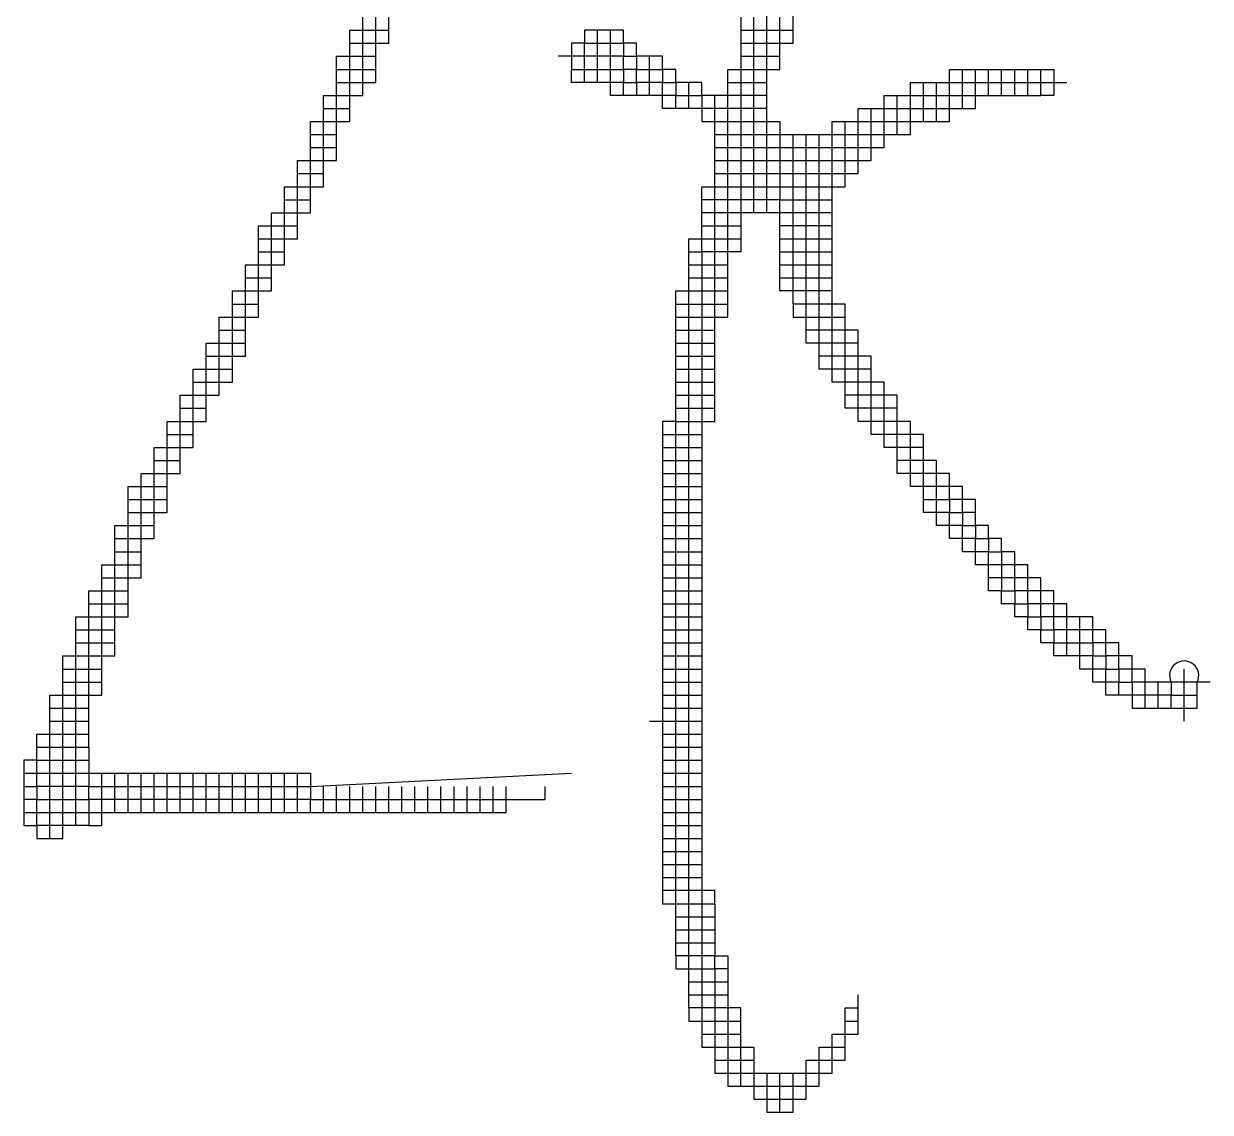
# Model space of a CAD drawing. Extents: x -138012 to 2129925, y -311560 to 0.
# Drawn here: x -134489.8 to -134034.8, y -174385.1 to -173967.6 of the extents above; entities that cross this region are included whole.
import ezdxf

# ---------------------------------------------------------------- set-up
doc = ezdxf.new("R2010")
doc.units = 0
doc.header["$LTSCALE"] = 1000
doc.header["$MEASUREMENT"] = 0
doc.layers.get('0').update_dxf_attribs({"linetype": 'CONTINUOUS'})
doc.layers.add('PUB_TEXT', color=7, linetype='CONTINUOUS')

# ---------------------------------------------------------------- blocks, each defined once
blk = doc.blocks.new('TSH')
at = {"color": 251, "linetype": 'Continuous'}
for points in [[(863195.99, -675352.7), (863200.99, -675352.7), (863205.99, -675352.7), (863205.99, -675347.7), (863205.99, -675342.7)], [(863320.99, -675457.7), (863325.99, -675457.7), (863330.99, -675457.7), (863335.99, -675457.7), (863340.99, -675457.7), (863340.99, -675452.7), (863340.99, -675447.7), (863340.99, -675442.7), (863340.99, -675437.7), (863340.99, -675432.7), (863340.99, -675427.7), (863340.99, -675422.7), (863340.99, -675417.7), (863340.99, -675412.7), (863340.99, -675407.7), (863340.99, -675402.7), (863340.99, -675397.7), (863340.99, -675392.7), (863340.99, -675387.7), (863340.99, -675382.7), (863340.99, -675377.7), (863340.99, -675372.7), (863340.99, -675367.7), (863340.99, -675362.7), (863345.99, -675362.7), (863350.99, -675362.7), (863355.99, -675362.7), (863360.99, -675362.7), (863360.99, -675357.7), (863360.99, -675352.7), (863360.99, -675347.7), (863360.99, -675342.7)], [(863345.99, -675352.7), (863350.99, -675352.7), (863355.99, -675352.7), (863360.99, -675352.7), (863365.99, -675352.7), (863365.99, -675347.7), (863365.99, -675342.7), (863365.99, -675337.7), (863365.99, -675332.7), (863365.99, -675327.7), (863365.99, -675322.7), (863365.99, -675317.7), (863365.99, -675312.7), (863370.99, -675312.7), (863370.99, -675307.7), (863375.99, -675307.7), (863380.99, -675307.7), (863385.99, -675307.7), (863385.99, -675302.7), (863385.99, -675297.7), (863385.99, -675292.7), (863385.99, -675287.7)], [(863355.99, -675417.7), (863355.99, -675412.7), (863355.99, -675407.7), (863355.99, -675402.7), (863355.99, -675397.7), (863355.99, -675392.7), (863355.99, -675387.7), (863355.99, -675382.7), (863355.99, -675377.7), (863355.99, -675372.7), (863355.99, -675367.7), (863355.99, -675362.7), (863355.99, -675357.7), (863355.99, -675352.7), (863355.99, -675347.7), (863355.99, -675342.7), (863355.99, -675337.7), (863355.99, -675332.7), (863355.99, -675327.7), (863355.99, -675322.7), (863355.99, -675317.7), (863355.99, -675312.7), (863355.99, -675307.7), (863360.99, -675307.7)], [(863350.99, -675417.7), (863350.99, -675412.7), (863350.99, -675407.7), (863350.99, -675402.7), (863350.99, -675397.7), (863350.99, -675392.7), (863350.99, -675387.7), (863350.99, -675382.7), (863350.99, -675377.7), (863350.99, -675372.7), (863350.99, -675367.7), (863350.99, -675362.7), (863350.99, -675357.7), (863350.99, -675352.7), (863350.99, -675347.7), (863350.99, -675342.7)], [(863140.99, -675472.7), (863145.99, -675472.7), (863150.99, -675472.7), (863155.99, -675472.7), (863155.99, -675467.7), (863155.99, -675462.7), (863155.99, -675457.7), (863160.99, -675457.7), (863160.99, -675452.7), (863160.99, -675447.7), (863160.99, -675442.7), (863160.99, -675437.7), (863160.99, -675432.7), (863160.99, -675427.7), (863160.99, -675422.7), (863165.99, -675422.7), (863165.99, -675417.7), (863170.99, -675417.7), (863170.99, -675412.7), (863170.99, -675407.7), (863175.99, -675407.7), (863180.99, -675407.7), (863185.99, -675407.7), (863185.99, -675402.7), (863185.99, -675397.7), (863190.99, -675397.7), (863190.99, -675392.7), (863190.99, -675387.7), (863190.99, -675382.7), (863190.99, -675377.7), (863190.99, -675372.7), (863190.99, -675367.7), (863190.99, -675362.7), (863190.99, -675357.7), (863195.99, -675357.7), (863195.99, -675352.7), (863195.99, -675347.7), (863200.99, -675347.7), (863205.99, -675347.7), (863210.99, -675347.7)], [(863300.99, -675372.7), (863300.99, -675367.7), (863295.99, -675367.7), (863295.99, -675362.7), (863295.99, -675357.7), (863295.99, -675352.7), (863295.99, -675347.7)], [(863345.99, -675347.7), (863350.99, -675347.7), (863355.99, -675347.7), (863360.99, -675347.7), (863365.99, -675347.7)], [(863285.99, -675352.7), (863290.99, -675352.7), (863295.99, -675352.7), (863300.99, -675352.7), (863300.99, -675357.7), (863305.99, -675357.7), (863305.99, -675362.7), (863310.99, -675362.7), (863315.99, -675362.7), (863315.99, -675367.7), (863320.99, -675367.7), (863320.99, -675372.7), (863325.99, -675372.7), (863330.99, -675372.7), (863330.99, -675377.7), (863330.99, -675382.7), (863335.99, -675382.7), (863340.99, -675382.7), (863345.99, -675382.7), (863350.99, -675382.7), (863355.99, -675382.7), (863360.99, -675382.7), (863360.99, -675387.7), (863380.99, -675387.7), (863380.99, -675382.7), (863390.99, -675382.7), (863390.99, -675377.7), (863400.99, -675377.7), (863400.99, -675372.7), (863410.99, -675372.7), (863410.99, -675367.7), (863425.99, -675367.7), (863425.99, -675362.7), (863465.99, -675362.7), (863465.99, -675367.7), (863470.99, -675367.7)], [(863310.99, -675372.7), (863310.99, -675367.7), (863310.99, -675362.7), (863310.99, -675357.7)], [(863355.99, -675377.7), (863350.99, -675377.7), (863345.99, -675377.7), (863340.99, -675377.7), (863335.99, -675377.7), (863330.99, -675377.7), (863325.99, -675377.7), (863320.99, -675377.7), (863315.99, -675377.7), (863315.99, -675372.7), (863310.99, -675372.7), (863305.99, -675372.7), (863300.99, -675372.7), (863295.99, -675372.7), (863295.99, -675367.7), (863290.99, -675367.7), (863285.99, -675367.7), (863280.99, -675367.7), (863280.99, -675362.7)], [(863335.99, -675387.7), (863340.99, -675387.7), (863345.99, -675387.7), (863350.99, -675387.7), (863355.99, -675387.7), (863360.99, -675387.7), (863360.99, -675392.7), (863365.99, -675392.7), (863370.99, -675392.7), (863375.99, -675392.7), (863380.99, -675392.7), (863385.99, -675392.7), (863390.99, -675392.7), (863390.99, -675387.7), (863395.99, -675387.7), (863400.99, -675387.7), (863400.99, -675382.7), (863405.99, -675382.7), (863410.99, -675382.7), (863410.99, -675377.7), (863415.99, -675377.7), (863420.99, -675377.7), (863425.99, -675377.7), (863425.99, -675372.7), (863430.99, -675372.7), (863435.99, -675372.7), (863440.99, -675372.7), (863445.99, -675372.7), (863450.99, -675372.7), (863455.99, -675372.7), (863460.99, -675372.7), (863460.99, -675367.7), (863460.99, -675362.7)], [(863325.99, -675377.7), (863325.99, -675372.7), (863325.99, -675367.7)], [(863405.99, -675387.7), (863405.99, -675382.7), (863405.99, -675377.7), (863405.99, -675372.7)], [(863335.99, -675392.7), (863340.99, -675392.7), (863345.99, -675392.7), (863350.99, -675392.7), (863355.99, -675392.7), (863360.99, -675392.7), (863360.99, -675397.7), (863365.99, -675397.7), (863370.99, -675397.7), (863375.99, -675397.7), (863380.99, -675397.7), (863385.99, -675397.7), (863390.99, -675397.7), (863390.99, -675392.7), (863395.99, -675392.7), (863395.99, -675387.7), (863395.99, -675382.7), (863395.99, -675377.7)], [(863335.99, -675397.7), (863340.99, -675397.7), (863345.99, -675397.7), (863350.99, -675397.7), (863355.99, -675397.7), (863360.99, -675397.7), (863360.99, -675402.7), (863365.99, -675402.7), (863370.99, -675402.7), (863375.99, -675402.7), (863380.99, -675402.7), (863385.99, -675402.7), (863385.99, -675397.7), (863385.99, -675392.7), (863385.99, -675387.7), (863385.99, -675382.7)], [(863180.99, -675387.7), (863185.99, -675387.7), (863190.99, -675387.7)], [(863500.99, -675607.7), (863500.99, -675602.7), (863500.99, -675597.7), (863500.99, -675592.7), (863495.99, -675592.7), (863495.99, -675587.7), (863490.99, -675587.7), (863490.99, -675582.7), (863485.99, -675582.7), (863485.99, -675577.7), (863480.99, -675577.7), (863480.99, -675572.7), (863470.99, -675572.7), (863470.99, -675567.7), (863465.99, -675567.7), (863465.99, -675562.7), (863460.99, -675562.7), (863460.99, -675557.7), (863455.99, -675557.7), (863455.99, -675552.7), (863450.99, -675552.7), (863450.99, -675547.7), (863445.99, -675547.7), (863445.99, -675542.7), (863440.99, -675542.7), (863440.99, -675537.7), (863435.99, -675537.7), (863435.99, -675532.7), (863435.99, -675527.7), (863430.99, -675527.7), (863430.99, -675522.7), (863425.99, -675522.7), (863425.99, -675517.7), (863420.99, -675517.7), (863420.99, -675512.7), (863415.99, -675512.7), (863415.99, -675507.7), (863415.99, -675502.7), (863410.99, -675502.7), (863410.99, -675497.7), (863405.99, -675497.7), (863400.99, -675497.7), (863400.99, -675492.7), (863395.99, -675492.7), (863395.99, -675487.7), (863395.99, -675482.7), (863390.99, -675482.7), (863385.99, -675482.7), (863380.99, -675482.7), (863380.99, -675477.7), (863375.99, -675477.7), (863375.99, -675472.7), (863375.99, -675467.7), (863375.99, -675462.7), (863375.99, -675457.7), (863375.99, -675452.7), (863375.99, -675447.7), (863375.99, -675442.7), (863375.99, -675437.7), (863375.99, -675432.7), (863375.99, -675427.7), (863375.99, -675422.7), (863375.99, -675417.7), (863375.99, -675412.7), (863375.99, -675407.7), (863375.99, -675402.7), (863375.99, -675397.7), (863375.99, -675392.7), (863375.99, -675387.7)], [(863380.99, -675417.7), (863375.99, -675417.7), (863370.99, -675417.7), (863365.99, -675417.7), (863360.99, -675417.7), (863360.99, -675412.7), (863355.99, -675412.7), (863350.99, -675412.7), (863345.99, -675412.7), (863340.99, -675412.7), (863335.99, -675412.7), (863330.99, -675412.7)], [(863380.99, -675422.7), (863375.99, -675422.7), (863370.99, -675422.7), (863365.99, -675422.7), (863360.99, -675422.7), (863360.99, -675417.7), (863355.99, -675417.7), (863350.99, -675417.7), (863345.99, -675417.7), (863340.99, -675417.7), (863335.99, -675417.7), (863330.99, -675417.7)], [(863380.99, -675447.7), (863375.99, -675447.7), (863370.99, -675447.7), (863365.99, -675447.7), (863360.99, -675447.7), (863360.99, -675442.7), (863360.99, -675437.7), (863360.99, -675432.7), (863360.99, -675427.7), (863360.99, -675422.7)], [(863360.99, -675427.7), (863365.99, -675427.7), (863370.99, -675427.7), (863375.99, -675427.7), (863380.99, -675427.7)], [(863160.99, -675432.7), (863165.99, -675432.7), (863170.99, -675432.7)], [(863320.99, -675452.7), (863325.99, -675452.7), (863330.99, -675452.7), (863335.99, -675452.7), (863340.99, -675452.7)], [(863385.99, -675457.7), (863385.99, -675452.7), (863380.99, -675452.7), (863375.99, -675452.7), (863370.99, -675452.7), (863365.99, -675452.7), (863365.99, -675457.7), (863370.99, -675457.7), (863375.99, -675457.7), (863380.99, -675457.7), (863385.99, -675457.7)], [(863110.99, -675532.7), (863115.99, -675532.7), (863120.99, -675532.7), (863125.99, -675532.7), (863125.99, -675527.7), (863125.99, -675522.7), (863125.99, -675517.7), (863130.99, -675517.7), (863130.99, -675512.7), (863130.99, -675507.7), (863130.99, -675502.7), (863130.99, -675497.7), (863130.99, -675492.7), (863130.99, -675487.7), (863135.99, -675487.7), (863135.99, -675482.7), (863135.99, -675477.7), (863140.99, -675477.7), (863140.99, -675472.7), (863140.99, -675467.7), (863145.99, -675467.7), (863150.99, -675467.7), (863155.99, -675467.7)], [(863320.99, -675497.7), (863315.99, -675497.7), (863315.99, -675502.7), (863315.99, -675507.7), (863315.99, -675512.7), (863315.99, -675517.7), (863315.99, -675522.7), (863315.99, -675527.7), (863315.99, -675532.7), (863315.99, -675537.7), (863315.99, -675542.7), (863315.99, -675547.7), (863315.99, -675552.7), (863315.99, -675557.7), (863315.99, -675562.7), (863315.99, -675567.7), (863315.99, -675572.7), (863315.99, -675577.7), (863315.99, -675582.7), (863315.99, -675587.7), (863315.99, -675592.7), (863315.99, -675597.7), (863315.99, -675602.7), (863315.99, -675607.7), (863315.99, -675612.7), (863315.99, -675617.7), (863315.99, -675622.7), (863315.99, -675627.7), (863315.99, -675632.7), (863315.99, -675637.7), (863315.99, -675642.7), (863315.99, -675647.7), (863315.99, -675652.7), (863315.99, -675657.7), (863315.99, -675662.7), (863315.99, -675667.7), (863315.99, -675672.7), (863315.99, -675677.7), (863315.99, -675682.7), (863320.99, -675682.7), (863325.99, -675682.7), (863330.99, -675682.7), (863335.99, -675682.7), (863335.99, -675687.7), (863335.99, -675692.7), (863335.99, -675697.7), (863335.99, -675702.7), (863340.99, -675702.7), (863340.99, -675707.7), (863340.99, -675712.7), (863340.99, -675717.7), (863340.99, -675722.7), (863340.99, -675727.7), (863340.99, -675732.7), (863340.99, -675737.7), (863340.99, -675742.7), (863340.99, -675747.7), (863345.99, -675747.7), (863350.99, -675747.7), (863350.99, -675752.7), (863355.99, -675752.7), (863360.99, -675752.7), (863365.99, -675752.7), (863370.99, -675752.7), (863370.99, -675747.7), (863370.99, -675742.7), (863375.99, -675742.7), (863375.99, -675737.7), (863380.99, -675737.7), (863380.99, -675732.7), (863385.99, -675732.7), (863385.99, -675727.7), (863390.99, -675727.7)], [(863080.99, -675657.7), (863080.99, -675652.7), (863080.99, -675647.7), (863080.99, -675642.7), (863080.99, -675637.7), (863080.99, -675632.7), (863080.99, -675627.7), (863080.99, -675622.7), (863080.99, -675617.7), (863080.99, -675612.7), (863080.99, -675607.7), (863080.99, -675602.7), (863085.99, -675602.7), (863085.99, -675597.7), (863085.99, -675592.7), (863085.99, -675587.7), (863090.99, -675587.7), (863095.99, -675587.7), (863100.99, -675587.7), (863105.99, -675587.7), (863105.99, -675582.7), (863105.99, -675577.7), (863105.99, -675572.7), (863110.99, -675572.7), (863110.99, -675567.7), (863110.99, -675562.7), (863110.99, -675557.7), (863110.99, -675552.7), (863110.99, -675547.7), (863110.99, -675542.7), (863110.99, -675537.7), (863110.99, -675532.7), (863110.99, -675527.7), (863110.99, -675522.7), (863115.99, -675522.7)], [(863110.99, -675527.7), (863115.99, -675527.7), (863120.99, -675527.7), (863125.99, -675527.7)], [(863075.99, -675627.7), (863070.99, -675627.7), (863070.99, -675632.7), (863070.99, -675637.7), (863070.99, -675642.7), (863070.99, -675647.7), (863070.99, -675652.7), (863075.99, -675652.7), (863075.99, -675657.7), (863080.99, -675657.7), (863085.99, -675657.7), (863085.99, -675652.7), (863085.99, -675647.7), (863085.99, -675642.7), (863085.99, -675637.7), (863085.99, -675632.7), (863085.99, -675627.7), (863085.99, -675622.7), (863085.99, -675617.7), (863085.99, -675612.7), (863085.99, -675607.7), (863085.99, -675602.7), (863090.99, -675602.7), (863095.99, -675602.7), (863100.99, -675602.7), (863100.99, -675597.7), (863100.99, -675592.7), (863100.99, -675587.7), (863100.99, -675582.7), (863100.99, -675577.7), (863100.99, -675572.7), (863100.99, -675567.7), (863100.99, -675562.7), (863100.99, -675557.7), (863100.99, -675552.7), (863105.99, -675552.7), (863105.99, -675547.7), (863105.99, -675542.7), (863105.99, -675537.7), (863110.99, -675537.7), (863115.99, -675537.7), (863120.99, -675537.7)], [(863085.99, -675592.7), (863090.99, -675592.7), (863095.99, -675592.7), (863100.99, -675592.7)], [(863515.99, -675612.7), (863515.99, -675607.7), (863515.99, -675602.7), (863515.99, -675597.7), (863515.99, -675592.7)], [(863505.99, -675607.7), (863505.99, -675602.7), (863505.99, -675597.7)], [(863310.99, -675612.7), (863315.99, -675612.7), (863320.99, -675612.7), (863325.99, -675612.7), (863330.99, -675612.7)], [(863070.99, -675632.7), (863075.99, -675632.7), (863075.99, -675627.7), (863075.99, -675622.7), (863075.99, -675617.7), (863080.99, -675617.7), (863085.99, -675617.7), (863090.99, -675617.7), (863095.99, -675617.7)], [(863075.99, -675627.7), (863080.99, -675627.7), (863085.99, -675627.7), (863090.99, -675627.7), (863095.99, -675627.7)], [(863090.99, -675652.7), (863085.99, -675652.7), (863080.99, -675652.7), (863075.99, -675652.7), (863075.99, -675647.7), (863080.99, -675647.7), (863085.99, -675647.7), (863090.99, -675647.7), (863095.99, -675647.7), (863095.99, -675652.7), (863100.99, -675652.7), (863100.99, -675647.7), (863100.99, -675642.7), (863100.99, -675637.7), (863100.99, -675632.7)], [(863105.99, -675647.7), (863105.99, -675642.7), (863105.99, -675637.7), (863105.99, -675632.7)], [(863110.99, -675647.7), (863110.99, -675642.7), (863110.99, -675637.7), (863110.99, -675632.7)], [(863115.99, -675647.7), (863115.99, -675642.7), (863115.99, -675637.7), (863115.99, -675632.7)], [(863120.99, -675647.7), (863120.99, -675642.7), (863120.99, -675637.7), (863120.99, -675632.7)], [(863125.99, -675647.7), (863125.99, -675642.7), (863125.99, -675637.7), (863125.99, -675632.7)], [(863130.99, -675647.7), (863130.99, -675642.7), (863130.99, -675637.7), (863130.99, -675632.7)], [(863135.99, -675647.7), (863135.99, -675642.7), (863135.99, -675637.7), (863135.99, -675632.7)], [(863140.99, -675647.7), (863140.99, -675642.7), (863140.99, -675637.7), (863140.99, -675632.7)], [(863150.99, -675647.7), (863150.99, -675642.7), (863150.99, -675637.7), (863150.99, -675632.7)], [(863155.99, -675647.7), (863155.99, -675642.7), (863155.99, -675637.7), (863155.99, -675632.7)], [(863160.99, -675647.7), (863160.99, -675642.7), (863160.99, -675637.7), (863160.99, -675632.7)], [(863165.99, -675647.7), (863165.99, -675642.7), (863165.99, -675637.7), (863165.99, -675632.7)], [(863170.99, -675647.7), (863170.99, -675642.7), (863170.99, -675637.7), (863170.99, -675632.7)], [(863175.99, -675647.7), (863175.99, -675642.7), (863175.99, -675637.7), (863175.99, -675632.7)], [(863070.99, -675647.7), (863075.99, -675647.7), (863075.99, -675642.7), (863080.99, -675642.7), (863085.99, -675642.7), (863090.99, -675642.7), (863095.99, -675642.7), (863095.99, -675647.7), (863100.99, -675647.7), (863105.99, -675647.7), (863110.99, -675647.7), (863115.99, -675647.7), (863120.99, -675647.7), (863125.99, -675647.7), (863130.99, -675647.7), (863135.99, -675647.7), (863140.99, -675647.7), (863145.99, -675647.7), (863150.99, -675647.7), (863155.99, -675647.7), (863160.99, -675647.7), (863165.99, -675647.7), (863170.99, -675647.7), (863175.99, -675647.7), (863180.99, -675647.7), (863185.99, -675647.7), (863190.99, -675647.7), (863195.99, -675647.7), (863200.99, -675647.7), (863205.99, -675647.7), (863210.99, -675647.7), (863215.99, -675647.7), (863220.99, -675647.7), (863225.99, -675647.7), (863230.99, -675647.7), (863235.99, -675647.7), (863240.99, -675647.7), (863245.99, -675647.7), (863250.99, -675647.7), (863255.99, -675647.7), (863255.99, -675642.7), (863260.99, -675642.7), (863265.99, -675642.7), (863270.99, -675642.7), (863270.99, -675637.7)], [(863185.99, -675647.7), (863185.99, -675642.7), (863185.99, -675637.7)], [(863190.99, -675647.7), (863190.99, -675642.7), (863190.99, -675637.7)], [(863195.99, -675647.7), (863195.99, -675642.7), (863195.99, -675637.7)], [(863200.99, -675647.7), (863200.99, -675642.7), (863200.99, -675637.7)], [(863205.99, -675647.7), (863205.99, -675642.7), (863205.99, -675637.7)], [(863210.99, -675647.7), (863210.99, -675642.7), (863210.99, -675637.7)], [(863215.99, -675647.7), (863215.99, -675642.7), (863215.99, -675637.7)], [(863220.99, -675647.7), (863220.99, -675642.7), (863220.99, -675637.7)], [(863230.99, -675647.7), (863230.99, -675642.7), (863230.99, -675637.7)], [(863235.99, -675647.7), (863235.99, -675642.7), (863235.99, -675637.7)], [(863240.99, -675647.7), (863240.99, -675642.7), (863240.99, -675637.7)], [(863245.99, -675647.7), (863245.99, -675642.7), (863245.99, -675637.7)], [(863250.99, -675647.7), (863250.99, -675642.7), (863250.99, -675637.7)], [(863335.99, -675682.7), (863335.99, -675677.7), (863330.99, -675677.7), (863325.99, -675677.7), (863320.99, -675677.7), (863315.99, -675677.7)], [(863335.99, -675707.7), (863335.99, -675702.7), (863330.99, -675702.7), (863325.99, -675702.7), (863320.99, -675702.7), (863320.99, -675707.7), (863325.99, -675707.7), (863330.99, -675707.7), (863335.99, -675707.7)], [(863340.99, -675707.7), (863335.99, -675707.7), (863335.99, -675712.7), (863335.99, -675717.7), (863335.99, -675722.7), (863335.99, -675727.7), (863335.99, -675732.7), (863335.99, -675737.7), (863335.99, -675742.7), (863335.99, -675747.7), (863340.99, -675747.7), (863340.99, -675752.7), (863345.99, -675752.7), (863350.99, -675752.7), (863350.99, -675757.7), (863355.99, -675757.7), (863355.99, -675762.7), (863360.99, -675762.7), (863365.99, -675762.7), (863365.99, -675757.7), (863370.99, -675757.7), (863370.99, -675752.7), (863375.99, -675752.7), (863375.99, -675747.7), (863380.99, -675747.7), (863380.99, -675742.7), (863380.99, -675737.7), (863385.99, -675737.7)], [(863345.99, -675727.7), (863345.99, -675722.7), (863340.99, -675722.7), (863335.99, -675722.7), (863330.99, -675722.7), (863325.99, -675722.7), (863325.99, -675727.7), (863330.99, -675727.7), (863335.99, -675727.7), (863340.99, -675727.7), (863345.99, -675727.7)], [(863330.99, -675732.7), (863335.99, -675732.7), (863340.99, -675732.7), (863345.99, -675732.7)], [(863355.99, -675747.7), (863355.99, -675752.7), (863355.99, -675757.7), (863360.99, -675757.7), (863365.99, -675757.7), (863365.99, -675752.7), (863365.99, -675747.7)]]:
    blk.add_lwpolyline(points, dxfattribs=at)
at = {"color": 157, "linetype": 'Continuous'}
for points in [[(863345.99, -675342.7), (863345.99, -675347.7), (863345.99, -675352.7), (863345.99, -675357.7), (863345.99, -675362.7), (863345.99, -675367.7), (863345.99, -675372.7), (863345.99, -675377.7), (863345.99, -675382.7), (863345.99, -675387.7), (863345.99, -675392.7), (863345.99, -675397.7), (863345.99, -675402.7), (863345.99, -675407.7), (863345.99, -675412.7), (863345.99, -675417.7), (863345.99, -675422.7), (863345.99, -675427.7), (863345.99, -675432.7), (863340.99, -675432.7), (863335.99, -675432.7), (863330.99, -675432.7), (863330.99, -675437.7), (863330.99, -675442.7), (863330.99, -675447.7), (863330.99, -675452.7), (863330.99, -675457.7), (863330.99, -675462.7), (863330.99, -675467.7), (863330.99, -675472.7), (863330.99, -675477.7), (863330.99, -675482.7), (863330.99, -675487.7), (863330.99, -675492.7), (863330.99, -675497.7), (863330.99, -675502.7), (863330.99, -675507.7), (863330.99, -675512.7), (863330.99, -675517.7), (863330.99, -675522.7), (863330.99, -675527.7), (863330.99, -675532.7), (863330.99, -675537.7), (863330.99, -675542.7), (863330.99, -675547.7), (863330.99, -675552.7), (863330.99, -675557.7), (863330.99, -675562.7), (863330.99, -675567.7), (863330.99, -675572.7), (863330.99, -675577.7), (863330.99, -675582.7), (863330.99, -675587.7), (863330.99, -675592.7), (863330.99, -675597.7), (863330.99, -675602.7), (863330.99, -675607.7), (863330.99, -675612.7), (863330.99, -675617.7), (863330.99, -675622.7), (863330.99, -675627.7), (863330.99, -675632.7), (863330.99, -675637.7), (863330.99, -675642.7), (863330.99, -675647.7), (863330.99, -675652.7), (863330.99, -675657.7), (863330.99, -675662.7), (863330.99, -675667.7), (863330.99, -675672.7), (863330.99, -675677.7), (863330.99, -675682.7), (863330.99, -675687.7), (863330.99, -675692.7), (863330.99, -675697.7), (863330.99, -675702.7), (863330.99, -675707.7), (863330.99, -675712.7), (863330.99, -675717.7), (863330.99, -675722.7), (863330.99, -675727.7), (863330.99, -675732.7), (863330.99, -675737.7), (863335.99, -675737.7), (863340.99, -675737.7), (863345.99, -675737.7), (863350.99, -675737.7), (863350.99, -675742.7), (863350.99, -675747.7), (863370.99, -675747.7), (863375.99, -675747.7), (863375.99, -675742.7), (863380.99, -675742.7), (863385.99, -675742.7), (863385.99, -675737.7), (863385.99, -675732.7)], [(863105.99, -675542.7), (863110.99, -675542.7), (863115.99, -675542.7), (863120.99, -675542.7), (863120.99, -675537.7), (863120.99, -675532.7), (863120.99, -675527.7), (863120.99, -675522.7), (863120.99, -675517.7), (863125.99, -675517.7), (863125.99, -675512.7), (863125.99, -675507.7), (863130.99, -675507.7), (863135.99, -675507.7), (863135.99, -675502.7), (863135.99, -675497.7), (863140.99, -675497.7), (863140.99, -675492.7), (863140.99, -675487.7), (863140.99, -675482.7), (863145.99, -675482.7), (863145.99, -675477.7), (863145.99, -675472.7), (863145.99, -675467.7), (863145.99, -675462.7), (863145.99, -675457.7), (863150.99, -675457.7), (863150.99, -675452.7), (863150.99, -675447.7), (863155.99, -675447.7), (863155.99, -675442.7), (863155.99, -675437.7), (863160.99, -675437.7), (863165.99, -675437.7), (863165.99, -675432.7), (863165.99, -675427.7), (863170.99, -675427.7), (863175.99, -675427.7), (863175.99, -675422.7), (863175.99, -675417.7), (863180.99, -675417.7), (863180.99, -675412.7), (863180.99, -675407.7), (863180.99, -675402.7), (863180.99, -675397.7), (863180.99, -675392.7), (863180.99, -675387.7), (863180.99, -675382.7), (863185.99, -675382.7), (863185.99, -675377.7), (863185.99, -675372.7), (863190.99, -675372.7), (863195.99, -675372.7), (863200.99, -675372.7), (863200.99, -675367.7), (863205.99, -675367.7), (863205.99, -675362.7), (863205.99, -675357.7), (863205.99, -675352.7), (863210.99, -675352.7), (863210.99, -675347.7), (863210.99, -675342.7)], [(863150.99, -675452.7), (863155.99, -675452.7), (863160.99, -675452.7)], [(863390.99, -675467.7), (863390.99, -675462.7), (863385.99, -675462.7), (863380.99, -675462.7), (863375.99, -675462.7), (863370.99, -675462.7)], [(863315.99, -675537.7), (863320.99, -675537.7), (863325.99, -675537.7), (863330.99, -675537.7)], [(863315.99, -675542.7), (863320.99, -675542.7), (863325.99, -675542.7), (863330.99, -675542.7)], [(863315.99, -675547.7), (863320.99, -675547.7), (863325.99, -675547.7), (863330.99, -675547.7)], [(863095.99, -675567.7), (863100.99, -675567.7), (863105.99, -675567.7), (863110.99, -675567.7)], [(863315.99, -675572.7), (863320.99, -675572.7), (863325.99, -675572.7), (863330.99, -675572.7)], [(863315.99, -675577.7), (863320.99, -675577.7), (863325.99, -675577.7), (863330.99, -675577.7)], [(863315.99, -675582.7), (863320.99, -675582.7), (863325.99, -675582.7), (863330.99, -675582.7)], [(863315.99, -675587.7), (863320.99, -675587.7), (863325.99, -675587.7), (863330.99, -675587.7)], [(863315.99, -675592.7), (863320.99, -675592.7), (863325.99, -675592.7), (863330.99, -675592.7)], [(863315.99, -675597.7), (863320.99, -675597.7), (863325.99, -675597.7), (863330.99, -675597.7)], [(863315.99, -675602.7), (863320.99, -675602.7), (863325.99, -675602.7), (863330.99, -675602.7)], [(863315.99, -675607.7), (863320.99, -675607.7), (863325.99, -675607.7), (863330.99, -675607.7)], [(863315.99, -675617.7), (863320.99, -675617.7), (863325.99, -675617.7), (863330.99, -675617.7)], [(863315.99, -675622.7), (863320.99, -675622.7), (863325.99, -675622.7), (863330.99, -675622.7)], [(863315.99, -675627.7), (863320.99, -675627.7), (863325.99, -675627.7), (863330.99, -675627.7)], [(863315.99, -675632.7), (863320.99, -675632.7), (863325.99, -675632.7), (863330.99, -675632.7)], [(863315.99, -675637.7), (863320.99, -675637.7), (863325.99, -675637.7), (863330.99, -675637.7)], [(863325.99, -675712.7), (863330.99, -675712.7), (863335.99, -675712.7), (863340.99, -675712.7)], [(863325.99, -675717.7), (863330.99, -675717.7), (863335.99, -675717.7), (863340.99, -675717.7)], [(863335.99, -675742.7), (863340.99, -675742.7), (863345.99, -675742.7), (863350.99, -675742.7)]]:
    blk.add_lwpolyline(points, dxfattribs=at)
at = {"color": 187, "linetype": 'Continuous'}
for points in [[(863095.99, -675622.7), (863095.99, -675617.7), (863095.99, -675612.7), (863095.99, -675607.7), (863095.99, -675602.7), (863095.99, -675597.7), (863095.99, -675592.7), (863095.99, -675587.7), (863095.99, -675582.7), (863095.99, -675577.7), (863095.99, -675572.7), (863100.99, -675572.7), (863105.99, -675572.7), (863105.99, -675567.7), (863105.99, -675562.7), (863105.99, -675557.7), (863110.99, -675557.7), (863115.99, -675557.7), (863115.99, -675552.7), (863115.99, -675547.7), (863115.99, -675542.7), (863115.99, -675537.7), (863115.99, -675532.7), (863115.99, -675527.7), (863115.99, -675522.7), (863115.99, -675517.7), (863120.99, -675517.7), (863120.99, -675512.7), (863120.99, -675507.7), (863125.99, -675507.7), (863125.99, -675502.7), (863125.99, -675497.7), (863130.99, -675497.7), (863135.99, -675497.7), (863135.99, -675492.7), (863135.99, -675487.7), (863140.99, -675487.7), (863145.99, -675487.7), (863145.99, -675482.7), (863150.99, -675482.7), (863150.99, -675477.7), (863150.99, -675472.7), (863150.99, -675467.7), (863150.99, -675462.7), (863150.99, -675457.7), (863155.99, -675457.7), (863155.99, -675452.7), (863155.99, -675447.7), (863160.99, -675447.7), (863165.99, -675447.7), (863165.99, -675442.7), (863165.99, -675437.7), (863170.99, -675437.7), (863170.99, -675432.7), (863170.99, -675427.7), (863170.99, -675422.7), (863170.99, -675417.7), (863175.99, -675417.7), (863175.99, -675412.7), (863175.99, -675407.7), (863175.99, -675402.7), (863175.99, -675397.7), (863180.99, -675397.7), (863185.99, -675397.7), (863185.99, -675392.7), (863185.99, -675387.7), (863185.99, -675382.7), (863190.99, -675382.7), (863195.99, -675382.7), (863195.99, -675377.7), (863195.99, -675372.7), (863195.99, -675367.7), (863200.99, -675367.7), (863200.99, -675362.7), (863200.99, -675357.7), (863200.99, -675352.7), (863200.99, -675347.7), (863200.99, -675342.7)], [(863470.99, -675587.7), (863470.99, -675582.7), (863470.99, -675577.7), (863470.99, -675572.7), (863465.99, -675572.7), (863465.99, -675567.7), (863460.99, -675567.7), (863460.99, -675562.7), (863455.99, -675562.7), (863455.99, -675557.7), (863450.99, -675557.7), (863450.99, -675552.7), (863445.99, -675552.7), (863440.99, -675552.7), (863435.99, -675552.7), (863435.99, -675547.7), (863435.99, -675542.7), (863430.99, -675542.7), (863425.99, -675542.7), (863425.99, -675537.7), (863420.99, -675537.7), (863420.99, -675532.7), (863415.99, -675532.7), (863415.99, -675527.7), (863415.99, -675522.7), (863415.99, -675517.7), (863410.99, -675517.7), (863405.99, -675517.7), (863405.99, -675512.7), (863405.99, -675507.7), (863405.99, -675502.7), (863405.99, -675497.7), (863405.99, -675492.7), (863405.99, -675487.7), (863400.99, -675487.7), (863400.99, -675482.7), (863395.99, -675482.7), (863395.99, -675477.7), (863395.99, -675472.7), (863390.99, -675472.7), (863390.99, -675467.7), (863385.99, -675467.7), (863380.99, -675467.7), (863375.99, -675467.7), (863370.99, -675467.7), (863370.99, -675462.7), (863370.99, -675457.7), (863370.99, -675452.7), (863370.99, -675447.7), (863370.99, -675442.7), (863370.99, -675437.7), (863370.99, -675432.7), (863370.99, -675427.7), (863370.99, -675422.7), (863370.99, -675417.7), (863370.99, -675412.7), (863370.99, -675407.7), (863370.99, -675402.7), (863370.99, -675397.7), (863370.99, -675392.7), (863370.99, -675387.7)], [(863130.99, -675492.7), (863135.99, -675492.7), (863140.99, -675492.7)], [(863120.99, -675512.7), (863125.99, -675512.7), (863130.99, -675512.7)], [(863115.99, -675522.7), (863120.99, -675522.7), (863125.99, -675522.7)], [(863070.99, -675637.7), (863075.99, -675637.7), (863075.99, -675632.7), (863080.99, -675632.7), (863085.99, -675632.7), (863090.99, -675632.7), (863095.99, -675632.7), (863095.99, -675637.7), (863100.99, -675637.7), (863105.99, -675637.7), (863110.99, -675637.7), (863115.99, -675637.7), (863120.99, -675637.7), (863125.99, -675637.7), (863130.99, -675637.7), (863135.99, -675637.7), (863140.99, -675637.7), (863145.99, -675637.7), (863150.99, -675637.7), (863155.99, -675637.7), (863160.99, -675637.7), (863165.99, -675637.7), (863170.99, -675637.7), (863175.99, -675637.7), (863180.99, -675637.7), (863180.99, -675642.7), (863185.99, -675642.7), (863190.99, -675642.7), (863195.99, -675642.7), (863200.99, -675642.7), (863205.99, -675642.7), (863210.99, -675642.7), (863215.99, -675642.7), (863220.99, -675642.7), (863225.99, -675642.7), (863230.99, -675642.7), (863235.99, -675642.7), (863240.99, -675642.7), (863245.99, -675642.7), (863250.99, -675642.7), (863255.99, -675642.7), (863255.99, -675637.7)], [(863320.99, -675692.7), (863325.99, -675692.7), (863330.99, -675692.7), (863335.99, -675692.7)]]:
    blk.add_lwpolyline(points, dxfattribs=at)
at = {"color": 252, "linetype": 'Continuous'}
for points in [[(863355.99, -675372.7), (863350.99, -675372.7), (863345.99, -675372.7), (863340.99, -675372.7), (863330.99, -675372.7), (863330.99, -675367.7), (863320.99, -675367.7), (863320.99, -675362.7), (863315.99, -675362.7), (863315.99, -675357.7), (863305.99, -675357.7), (863305.99, -675352.7), (863300.99, -675352.7), (863300.99, -675347.7), (863285.99, -675347.7), (863285.99, -675352.7), (863280.99, -675352.7), (863280.99, -675357.7), (863275.99, -675357.7)], [(863335.99, -675402.7), (863340.99, -675402.7), (863345.99, -675402.7), (863350.99, -675402.7), (863355.99, -675402.7), (863360.99, -675402.7), (863360.99, -675407.7), (863365.99, -675407.7), (863370.99, -675407.7), (863375.99, -675407.7), (863380.99, -675407.7), (863385.99, -675407.7), (863385.99, -675402.7), (863390.99, -675402.7), (863390.99, -675397.7), (863395.99, -675397.7), (863395.99, -675392.7), (863400.99, -675392.7), (863400.99, -675387.7), (863405.99, -675387.7), (863410.99, -675387.7), (863410.99, -675382.7), (863415.99, -675382.7), (863420.99, -675382.7), (863425.99, -675382.7), (863425.99, -675377.7), (863430.99, -675377.7), (863435.99, -675377.7), (863435.99, -675372.7), (863435.99, -675367.7), (863435.99, -675362.7)], [(863430.99, -675377.7), (863430.99, -675372.7), (863430.99, -675367.7), (863430.99, -675362.7)], [(863440.99, -675372.7), (863440.99, -675367.7), (863440.99, -675362.7)], [(863445.99, -675372.7), (863445.99, -675367.7), (863445.99, -675362.7)], [(863415.99, -675382.7), (863415.99, -675377.7), (863415.99, -675372.7), (863415.99, -675367.7)], [(863420.99, -675382.7), (863420.99, -675377.7), (863420.99, -675372.7), (863420.99, -675367.7)], [(863075.99, -675622.7), (863080.99, -675622.7), (863085.99, -675622.7), (863090.99, -675622.7), (863095.99, -675622.7), (863095.99, -675627.7), (863095.99, -675632.7), (863180.99, -675632.7), (863180.99, -675637.7), (863280.99, -675632.7)], [(863145.99, -675647.7), (863145.99, -675642.7), (863145.99, -675637.7), (863145.99, -675632.7)], [(863360.99, -675762.7), (863360.99, -675757.7), (863360.99, -675752.7), (863360.99, -675747.7)]]:
    blk.add_lwpolyline(points, dxfattribs=at)
at = {"color": 37, "linetype": 'Continuous'}
for points in [[(863290.99, -675367.7), (863290.99, -675362.7), (863290.99, -675357.7), (863290.99, -675352.7), (863290.99, -675347.7)], [(863190.99, -675362.7), (863195.99, -675362.7), (863195.99, -675357.7), (863200.99, -675357.7), (863205.99, -675357.7)], [(863320.99, -675377.7), (863320.99, -675372.7), (863315.99, -675372.7), (863315.99, -675367.7), (863310.99, -675367.7), (863305.99, -675367.7), (863305.99, -675372.7)], [(863340.99, -675367.7), (863345.99, -675367.7), (863350.99, -675367.7), (863355.99, -675367.7)], [(863185.99, -675377.7), (863190.99, -675377.7), (863195.99, -675377.7)], [(863160.99, -675427.7), (863165.99, -675427.7), (863165.99, -675422.7), (863170.99, -675422.7), (863175.99, -675422.7)], [(863325.99, -675432.7), (863330.99, -675432.7), (863330.99, -675427.7), (863335.99, -675427.7), (863340.99, -675427.7), (863345.99, -675427.7)], [(863320.99, -675477.7), (863325.99, -675477.7), (863330.99, -675477.7), (863335.99, -675477.7)], [(863320.99, -675487.7), (863325.99, -675487.7), (863330.99, -675487.7), (863335.99, -675487.7)], [(863320.99, -675492.7), (863325.99, -675492.7), (863330.99, -675492.7), (863335.99, -675492.7)], [(863315.99, -675502.7), (863320.99, -675502.7), (863325.99, -675502.7), (863330.99, -675502.7)], [(863095.99, -675652.7), (863090.99, -675652.7), (863090.99, -675647.7), (863090.99, -675642.7), (863090.99, -675637.7), (863090.99, -675632.7), (863090.99, -675627.7), (863090.99, -675622.7), (863090.99, -675617.7), (863090.99, -675612.7), (863090.99, -675607.7), (863090.99, -675602.7), (863090.99, -675597.7), (863090.99, -675592.7), (863090.99, -675587.7), (863090.99, -675582.7), (863090.99, -675577.7), (863090.99, -675572.7), (863095.99, -675572.7), (863095.99, -675567.7), (863095.99, -675562.7), (863100.99, -675562.7), (863105.99, -675562.7), (863110.99, -675562.7)], [(863490.99, -675602.7), (863490.99, -675597.7), (863485.99, -675597.7), (863485.99, -675592.7), (863480.99, -675592.7), (863480.99, -675587.7), (863475.99, -675587.7), (863475.99, -675582.7), (863475.99, -675577.7), (863475.99, -675572.7)]]:
    blk.add_lwpolyline(points, dxfattribs=at)
at = {"color": 27, "linetype": 'Continuous'}
for points in [[(863285.99, -675367.7), (863285.99, -675362.7), (863285.99, -675357.7), (863285.99, -675352.7)], [(863190.99, -675367.7), (863195.99, -675367.7), (863195.99, -675362.7), (863200.99, -675362.7), (863205.99, -675362.7)], [(863365.99, -675452.7), (863365.99, -675447.7), (863365.99, -675442.7), (863365.99, -675437.7), (863365.99, -675432.7), (863365.99, -675427.7), (863365.99, -675422.7), (863365.99, -675417.7), (863365.99, -675412.7), (863365.99, -675407.7), (863365.99, -675402.7), (863365.99, -675397.7), (863365.99, -675392.7), (863365.99, -675387.7)], [(863105.99, -675547.7), (863110.99, -675547.7), (863115.99, -675547.7)], [(863100.99, -675557.7), (863105.99, -675557.7), (863105.99, -675552.7), (863110.99, -675552.7), (863115.99, -675552.7)]]:
    blk.add_lwpolyline(points, dxfattribs=at)
at = {"color": 250, "linetype": 'Continuous'}
for points in [[(863300.99, -675362.7), (863300.99, -675357.7), (863295.99, -675357.7), (863290.99, -675357.7), (863285.99, -675357.7), (863280.99, -675357.7), (863280.99, -675362.7), (863285.99, -675362.7), (863290.99, -675362.7), (863295.99, -675362.7), (863300.99, -675362.7)], [(863305.99, -675367.7), (863305.99, -675362.7), (863300.99, -675362.7), (863300.99, -675367.7), (863305.99, -675367.7)], [(863325.99, -675722.7), (863325.99, -675717.7), (863325.99, -675712.7), (863325.99, -675707.7), (863325.99, -675702.7), (863325.99, -675697.7), (863325.99, -675692.7), (863325.99, -675687.7), (863325.99, -675682.7), (863325.99, -675677.7), (863325.99, -675672.7), (863325.99, -675667.7), (863325.99, -675662.7), (863325.99, -675657.7), (863325.99, -675652.7), (863325.99, -675647.7), (863325.99, -675642.7), (863325.99, -675637.7), (863325.99, -675632.7), (863325.99, -675627.7), (863325.99, -675622.7), (863325.99, -675617.7), (863325.99, -675612.7), (863325.99, -675607.7), (863325.99, -675602.7), (863325.99, -675597.7), (863325.99, -675592.7), (863325.99, -675587.7), (863325.99, -675582.7), (863325.99, -675577.7), (863325.99, -675572.7), (863325.99, -675567.7), (863325.99, -675562.7), (863325.99, -675557.7), (863325.99, -675552.7), (863325.99, -675547.7), (863325.99, -675542.7), (863325.99, -675537.7), (863325.99, -675532.7), (863325.99, -675527.7), (863325.99, -675522.7), (863325.99, -675517.7), (863325.99, -675512.7), (863325.99, -675507.7), (863325.99, -675502.7), (863325.99, -675497.7), (863325.99, -675492.7), (863325.99, -675487.7), (863325.99, -675482.7), (863325.99, -675477.7), (863325.99, -675472.7), (863325.99, -675467.7), (863325.99, -675462.7), (863325.99, -675457.7), (863325.99, -675452.7), (863325.99, -675447.7), (863325.99, -675442.7), (863325.99, -675437.7), (863325.99, -675432.7), (863325.99, -675427.7), (863330.99, -675427.7), (863330.99, -675422.7), (863330.99, -675417.7), (863330.99, -675412.7), (863330.99, -675407.7), (863335.99, -675407.7), (863340.99, -675407.7), (863345.99, -675407.7), (863350.99, -675407.7), (863355.99, -675407.7), (863360.99, -675407.7), (863360.99, -675412.7), (863365.99, -675412.7), (863370.99, -675412.7), (863375.99, -675412.7), (863380.99, -675412.7)], [(863170.99, -675412.7), (863175.99, -675412.7), (863180.99, -675412.7)], [(863325.99, -675437.7), (863330.99, -675437.7), (863335.99, -675437.7), (863340.99, -675437.7)], [(863320.99, -675462.7), (863325.99, -675462.7), (863330.99, -675462.7), (863335.99, -675462.7)], [(863320.99, -675467.7), (863325.99, -675467.7), (863330.99, -675467.7), (863335.99, -675467.7)], [(863395.99, -675477.7), (863390.99, -675477.7), (863390.99, -675472.7), (863385.99, -675472.7), (863380.99, -675472.7), (863375.99, -675472.7)], [(863320.99, -675497.7), (863325.99, -675497.7), (863330.99, -675497.7)], [(863125.99, -675502.7), (863130.99, -675502.7), (863135.99, -675502.7)], [(863180.99, -675647.7), (863180.99, -675642.7), (863175.99, -675642.7), (863170.99, -675642.7), (863165.99, -675642.7), (863160.99, -675642.7), (863155.99, -675642.7), (863150.99, -675642.7), (863145.99, -675642.7), (863140.99, -675642.7), (863135.99, -675642.7), (863130.99, -675642.7), (863125.99, -675642.7), (863120.99, -675642.7), (863115.99, -675642.7), (863110.99, -675642.7), (863105.99, -675642.7), (863100.99, -675642.7), (863095.99, -675642.7), (863095.99, -675637.7), (863090.99, -675637.7), (863085.99, -675637.7), (863080.99, -675637.7), (863075.99, -675637.7), (863075.99, -675642.7), (863070.99, -675642.7)], [(863320.99, -675697.7), (863325.99, -675697.7), (863330.99, -675697.7), (863335.99, -675697.7)]]:
    blk.add_lwpolyline(points, dxfattribs=at)
at = {"color": 167, "linetype": 'Continuous'}
for points in [[(863345.99, -675357.7), (863350.99, -675357.7), (863355.99, -675357.7), (863360.99, -675357.7)], [(863155.99, -675442.7), (863160.99, -675442.7), (863165.99, -675442.7)], [(863325.99, -675442.7), (863330.99, -675442.7), (863335.99, -675442.7), (863340.99, -675442.7)], [(863325.99, -675447.7), (863330.99, -675447.7), (863335.99, -675447.7), (863340.99, -675447.7)], [(863135.99, -675482.7), (863140.99, -675482.7), (863140.99, -675477.7), (863145.99, -675477.7), (863150.99, -675477.7)], [(863435.99, -675532.7), (863430.99, -675532.7), (863430.99, -675527.7), (863425.99, -675527.7), (863425.99, -675522.7), (863420.99, -675522.7), (863420.99, -675517.7), (863415.99, -675517.7), (863415.99, -675512.7), (863410.99, -675512.7), (863405.99, -675512.7)], [(863315.99, -675532.7), (863320.99, -675532.7), (863325.99, -675532.7), (863330.99, -675532.7)], [(863510.99, -675607.7), (863510.99, -675602.7), (863515.99, -675602.7), (863520.99, -675602.7)], [(863315.99, -675642.7), (863320.99, -675642.7), (863325.99, -675642.7), (863330.99, -675642.7)], [(863315.99, -675647.7), (863320.99, -675647.7), (863325.99, -675647.7), (863330.99, -675647.7)], [(863320.99, -675687.7), (863325.99, -675687.7), (863330.99, -675687.7), (863335.99, -675687.7)]]:
    blk.add_lwpolyline(points, dxfattribs=at)
at = {"color": 8, "linetype": 'Continuous'}
for points in [[(863450.99, -675372.7), (863450.99, -675367.7), (863450.99, -675362.7)], [(863455.99, -675372.7), (863455.99, -675367.7), (863455.99, -675362.7)]]:
    blk.add_lwpolyline(points, dxfattribs=at)
at = {"color": 237, "linetype": 'Continuous'}
for points in [[(863415.99, -675527.7), (863420.99, -675527.7), (863425.99, -675527.7), (863425.99, -675532.7), (863430.99, -675532.7), (863430.99, -675537.7), (863435.99, -675537.7), (863435.99, -675542.7), (863440.99, -675542.7), (863440.99, -675547.7), (863445.99, -675547.7), (863445.99, -675552.7), (863445.99, -675557.7), (863445.99, -675562.7), (863450.99, -675562.7), (863450.99, -675567.7), (863455.99, -675567.7), (863455.99, -675572.7), (863460.99, -675572.7), (863460.99, -675577.7), (863465.99, -675577.7), (863465.99, -675582.7), (863470.99, -675582.7), (863475.99, -675582.7), (863480.99, -675582.7), (863480.99, -675587.7), (863485.99, -675587.7), (863485.99, -675592.7), (863490.99, -675592.7), (863490.99, -675597.7), (863495.99, -675597.7), (863495.99, -675602.7), (863495.99, -675607.7), (863500.99, -675607.7), (863505.99, -675607.7), (863510.99, -675607.7), (863515.99, -675607.7), (863520.99, -675607.7), (863520.99, -675602.7), (863520.99, -675597.7), (863515.99, -675597.7), (863510.99, -675597.7), (863510.99, -675602.7), (863505.99, -675602.7), (863500.99, -675602.7), (863495.99, -675602.7), (863490.99, -675602.7), (863485.99, -675602.7), (863485.99, -675597.7), (863480.99, -675597.7), (863480.99, -675592.7), (863475.99, -675592.7), (863475.99, -675587.7), (863470.99, -675587.7), (863465.99, -675587.7), (863465.99, -675582.7), (863460.99, -675582.7), (863460.99, -675577.7), (863455.99, -675577.7), (863455.99, -675572.7), (863450.99, -675572.7), (863450.99, -675567.7), (863445.99, -675567.7), (863445.99, -675562.7), (863440.99, -675562.7), (863440.99, -675557.7), (863440.99, -675552.7), (863440.99, -675547.7), (863435.99, -675547.7), (863430.99, -675547.7), (863430.99, -675542.7), (863430.99, -675537.7), (863425.99, -675537.7), (863425.99, -675532.7), (863420.99, -675532.7), (863420.99, -675527.7), (863420.99, -675522.7), (863415.99, -675522.7), (863410.99, -675522.7), (863410.99, -675517.7), (863410.99, -675512.7), (863410.99, -675507.7), (863410.99, -675502.7), (863405.99, -675502.7), (863400.99, -675502.7), (863395.99, -675502.7), (863395.99, -675497.7), (863390.99, -675497.7), (863390.99, -675492.7), (863390.99, -675487.7), (863390.99, -675482.7), (863390.99, -675477.7), (863385.99, -675477.7), (863380.99, -675477.7), (863380.99, -675472.7), (863380.99, -675467.7), (863380.99, -675462.7), (863380.99, -675457.7), (863380.99, -675452.7), (863380.99, -675447.7), (863380.99, -675442.7), (863380.99, -675437.7), (863380.99, -675432.7), (863380.99, -675427.7), (863380.99, -675422.7), (863380.99, -675417.7), (863380.99, -675412.7), (863380.99, -675407.7), (863380.99, -675402.7), (863380.99, -675397.7), (863380.99, -675392.7), (863380.99, -675387.7), (863385.99, -675387.7), (863390.99, -675387.7), (863390.99, -675382.7), (863395.99, -675382.7), (863400.99, -675382.7), (863400.99, -675377.7), (863405.99, -675377.7), (863410.99, -675377.7), (863410.99, -675372.7), (863415.99, -675372.7), (863420.99, -675372.7), (863425.99, -675372.7), (863425.99, -675367.7), (863430.99, -675367.7), (863435.99, -675367.7), (863440.99, -675367.7), (863445.99, -675367.7), (863450.99, -675367.7), (863455.99, -675367.7), (863460.99, -675367.7), (863465.99, -675367.7), (863465.99, -675372.7), (863460.99, -675372.7)], [(863180.99, -675392.7), (863185.99, -675392.7), (863190.99, -675392.7)], [(863320.99, -675472.7), (863325.99, -675472.7), (863330.99, -675472.7), (863335.99, -675472.7)], [(863315.99, -675507.7), (863320.99, -675507.7), (863325.99, -675507.7), (863330.99, -675507.7)], [(863315.99, -675512.7), (863320.99, -675512.7), (863325.99, -675512.7), (863330.99, -675512.7)], [(863080.99, -675612.7), (863085.99, -675612.7), (863090.99, -675612.7), (863095.99, -675612.7)], [(863315.99, -675667.7), (863320.99, -675667.7), (863325.99, -675667.7), (863330.99, -675667.7)]]:
    blk.add_lwpolyline(points, dxfattribs=at)
at = {"color": 197, "linetype": 'Continuous'}
for points in [[(863320.99, -675482.7), (863325.99, -675482.7), (863330.99, -675482.7), (863335.99, -675482.7), (863335.99, -675477.7), (863335.99, -675472.7), (863335.99, -675467.7), (863335.99, -675462.7), (863335.99, -675457.7), (863335.99, -675452.7), (863335.99, -675447.7), (863335.99, -675442.7), (863335.99, -675437.7), (863335.99, -675432.7), (863335.99, -675427.7), (863335.99, -675422.7), (863335.99, -675417.7), (863335.99, -675412.7), (863335.99, -675407.7), (863335.99, -675402.7), (863335.99, -675397.7), (863335.99, -675392.7), (863335.99, -675387.7), (863335.99, -675382.7), (863335.99, -675377.7), (863335.99, -675372.7)], [(863315.99, -675517.7), (863320.99, -675517.7), (863325.99, -675517.7), (863330.99, -675517.7)], [(863315.99, -675522.7), (863320.99, -675522.7), (863325.99, -675522.7), (863330.99, -675522.7)], [(863315.99, -675527.7), (863320.99, -675527.7), (863325.99, -675527.7), (863330.99, -675527.7)], [(863315.99, -675652.7), (863320.99, -675652.7), (863325.99, -675652.7), (863330.99, -675652.7)], [(863315.99, -675657.7), (863320.99, -675657.7), (863325.99, -675657.7), (863330.99, -675657.7)]]:
    blk.add_lwpolyline(points, dxfattribs=at)
at = {"color": 207, "linetype": 'Continuous'}
for points in [[(863175.99, -675402.7), (863180.99, -675402.7), (863185.99, -675402.7)], [(863085.99, -675597.7), (863090.99, -675597.7), (863095.99, -675597.7), (863100.99, -675597.7)], [(863225.99, -675647.7), (863225.99, -675642.7), (863225.99, -675637.7)], [(863315.99, -675662.7), (863320.99, -675662.7), (863325.99, -675662.7), (863330.99, -675662.7)]]:
    blk.add_lwpolyline(points, dxfattribs=at)
at = {"color": 77, "linetype": 'Continuous'}
for points in [[(863330.99, -675422.7), (863335.99, -675422.7), (863340.99, -675422.7), (863345.99, -675422.7)], [(863090.99, -675582.7), (863095.99, -675582.7), (863100.99, -675582.7), (863105.99, -675582.7)]]:
    blk.add_lwpolyline(points, dxfattribs=at)
at = {"color": 147, "linetype": 'Continuous'}
for points in [[(863360.99, -675432.7), (863365.99, -675432.7), (863370.99, -675432.7), (863375.99, -675432.7), (863380.99, -675432.7)], [(863315.99, -675552.7), (863320.99, -675552.7), (863325.99, -675552.7), (863330.99, -675552.7)], [(863315.99, -675557.7), (863320.99, -675557.7), (863325.99, -675557.7), (863330.99, -675557.7)], [(863315.99, -675562.7), (863320.99, -675562.7), (863325.99, -675562.7), (863330.99, -675562.7)], [(863315.99, -675567.7), (863320.99, -675567.7), (863325.99, -675567.7), (863330.99, -675567.7)]]:
    blk.add_lwpolyline(points, dxfattribs=at)
at = {"color": 117, "linetype": 'Continuous'}
for points in [[(863360.99, -675437.7), (863365.99, -675437.7), (863370.99, -675437.7), (863375.99, -675437.7), (863380.99, -675437.7)], [(863145.99, -675462.7), (863150.99, -675462.7), (863155.99, -675462.7)]]:
    blk.add_lwpolyline(points, dxfattribs=at)
at = {"color": 87, "linetype": 'Continuous'}
blk.add_lwpolyline([(863360.99, -675442.7), (863365.99, -675442.7), (863370.99, -675442.7), (863375.99, -675442.7), (863380.99, -675442.7)], dxfattribs=at)
at = {"color": 239, "linetype": 'Continuous'}
blk.add_lwpolyline([(863320.99, -675702.7), (863320.99, -675697.7), (863320.99, -675692.7), (863320.99, -675687.7), (863320.99, -675682.7), (863320.99, -675677.7), (863320.99, -675672.7), (863320.99, -675667.7), (863320.99, -675662.7), (863320.99, -675657.7), (863320.99, -675652.7), (863320.99, -675647.7), (863320.99, -675642.7), (863320.99, -675637.7), (863320.99, -675632.7), (863320.99, -675627.7), (863320.99, -675622.7), (863320.99, -675617.7), (863320.99, -675612.7), (863320.99, -675607.7), (863320.99, -675602.7), (863320.99, -675597.7), (863320.99, -675592.7), (863320.99, -675587.7), (863320.99, -675582.7), (863320.99, -675577.7), (863320.99, -675572.7), (863320.99, -675567.7), (863320.99, -675562.7), (863320.99, -675557.7), (863320.99, -675552.7), (863320.99, -675547.7), (863320.99, -675542.7), (863320.99, -675537.7), (863320.99, -675532.7), (863320.99, -675527.7), (863320.99, -675522.7), (863320.99, -675517.7), (863320.99, -675512.7), (863320.99, -675507.7), (863320.99, -675502.7), (863320.99, -675497.7), (863320.99, -675492.7), (863320.99, -675487.7), (863320.99, -675482.7), (863320.99, -675477.7), (863320.99, -675472.7), (863320.99, -675467.7), (863320.99, -675462.7), (863320.99, -675457.7), (863320.99, -675452.7), (863320.99, -675447.7), (863325.99, -675447.7)], dxfattribs=at)
at = {"color": 247, "linetype": 'Continuous'}
for points in [[(863415.99, -675507.7), (863410.99, -675507.7), (863405.99, -675507.7), (863400.99, -675507.7), (863400.99, -675502.7), (863400.99, -675497.7), (863395.99, -675497.7), (863395.99, -675492.7), (863390.99, -675492.7), (863385.99, -675492.7), (863385.99, -675487.7), (863385.99, -675482.7), (863385.99, -675477.7), (863385.99, -675472.7), (863385.99, -675467.7), (863385.99, -675462.7), (863385.99, -675457.7)], [(863315.99, -675672.7), (863320.99, -675672.7), (863325.99, -675672.7), (863330.99, -675672.7)]]:
    blk.add_lwpolyline(points, dxfattribs=at)
at = {"color": 253, "linetype": 'Continuous'}
for points in [[(863330.99, -675497.7), (863335.99, -675497.7), (863335.99, -675492.7), (863335.99, -675487.7), (863335.99, -675482.7)], [(863385.99, -675732.7), (863390.99, -675732.7), (863390.99, -675727.7), (863390.99, -675722.7), (863390.99, -675717.7)], [(863385.99, -675727.7), (863385.99, -675722.7), (863390.99, -675722.7)]]:
    blk.add_lwpolyline(points, dxfattribs=at)
at = {"color": 177, "linetype": 'Continuous'}
blk.add_lwpolyline([(863405.99, -675492.7), (863400.99, -675492.7), (863400.99, -675487.7), (863395.99, -675487.7), (863390.99, -675487.7), (863385.99, -675487.7)], dxfattribs=at)
at = {"color": 157, "linetype": 'Continuous'}
blk.add_lwpolyline([(863525.99, -675597.7), (863520.99, -675597.7, 1.618034), (863510.99, -675597.7), (863500.99, -675597.7), (863495.99, -675597.7), (863495.99, -675592.7), (863490.99, -675592.7), (863490.99, -675587.7), (863485.99, -675587.7), (863485.99, -675582.7), (863480.99, -675582.7), (863480.99, -675577.7), (863475.99, -675577.7), (863470.99, -675577.7), (863465.99, -675577.7), (863465.99, -675572.7), (863460.99, -675572.7), (863460.99, -675567.7), (863455.99, -675567.7), (863455.99, -675562.7), (863450.99, -675562.7), (863450.99, -675557.7), (863445.99, -675557.7), (863440.99, -675557.7)], format="xyb", dxfattribs=at)
at = {"color": 47, "linetype": 'Continuous'}
blk.add_lwpolyline([(863090.99, -675577.7), (863095.99, -675577.7), (863100.99, -675577.7), (863105.99, -675577.7)], dxfattribs=at)
at = {"color": 227, "linetype": 'Continuous'}
blk.add_lwpolyline([(863080.99, -675607.7), (863085.99, -675607.7), (863090.99, -675607.7), (863095.99, -675607.7)], dxfattribs=at)
at = {"color": 137, "linetype": 'Continuous'}
blk.add_lwpolyline([(863345.99, -675752.7), (863345.99, -675747.7), (863345.99, -675742.7), (863345.99, -675737.7), (863345.99, -675732.7), (863345.99, -675727.7)], dxfattribs=at)

msp = doc.modelspace()

# ---------------------------------------------------------------- block references
at = {"layer": 'PUB_TEXT', "linetype": 'ByBlock'}
msp.add_blockref('TSH', (-997560.811, 501377.603), dxfattribs=at)

doc.saveas('drawing.dxf')
